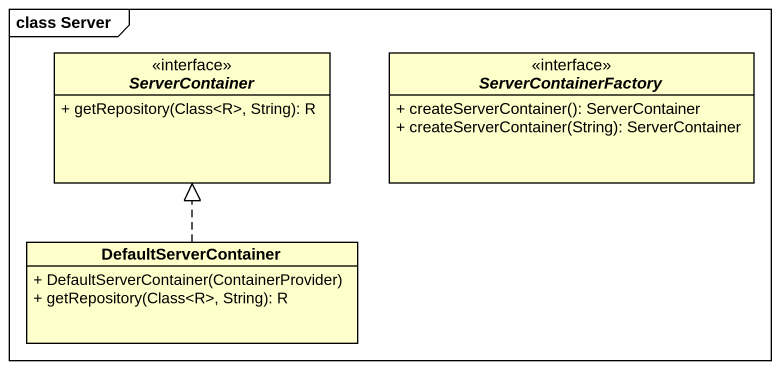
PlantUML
@startuml
mainframe class Server
hide circle
hide empty members
skinparam classAttributeIconSize 0
interface ServerContainer <<interface>> {
  + getRepository(Class<R>, String): R
}
interface ServerContainerFactory <<interface>> {
  + createServerContainer(): ServerContainer
  + createServerContainer(String): ServerContainer
}
class DefaultServerContainer {
  + DefaultServerContainer(ContainerProvider)
  + getRepository(Class<R>, String): R
}
DefaultServerContainer .up.|> ServerContainer
@enduml
